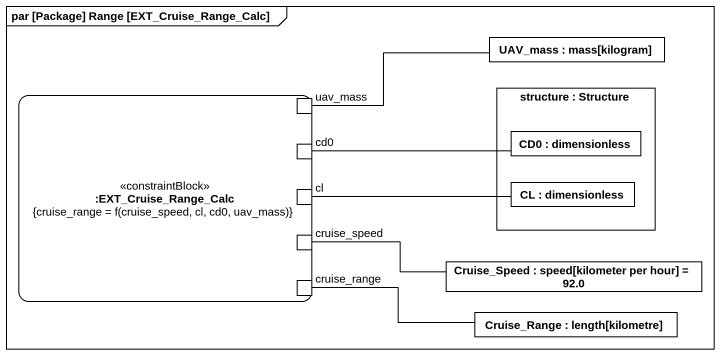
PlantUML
@startuml
mainframe par [Package] Range [EXT_Cruise_Range_Calc]
rectangle "UAV_mass : mass[kilogram]" as UAV_mass
rectangle ":EXT_Cruise_Range_Calc\n{cruise_range = f(cruise_speed, cl, cd0, uav_mass)}" as EXT_Cruise_Range_Calc <<constraintBlock>> {
  port uav_mass
  port cd0
  port cl
  port cruise_speed
  port cruise_range
}
rectangle "structure : Structure" as structure {
  rectangle "CD0 : dimensionless" as CD0
  rectangle "CL : dimensionless" as CL
}
rectangle "Cruise_Speed : speed[kilometer per hour] = 92.0" as Cruise_Speed
rectangle "Cruise_Range : length[kilometre]" as Cruise_Range
uav_mass -right- UAV_mass
cd0 -right- CD0
cl -right- CL
cruise_speed -right- Cruise_Speed
cruise_range -right- Cruise_Range
@enduml
